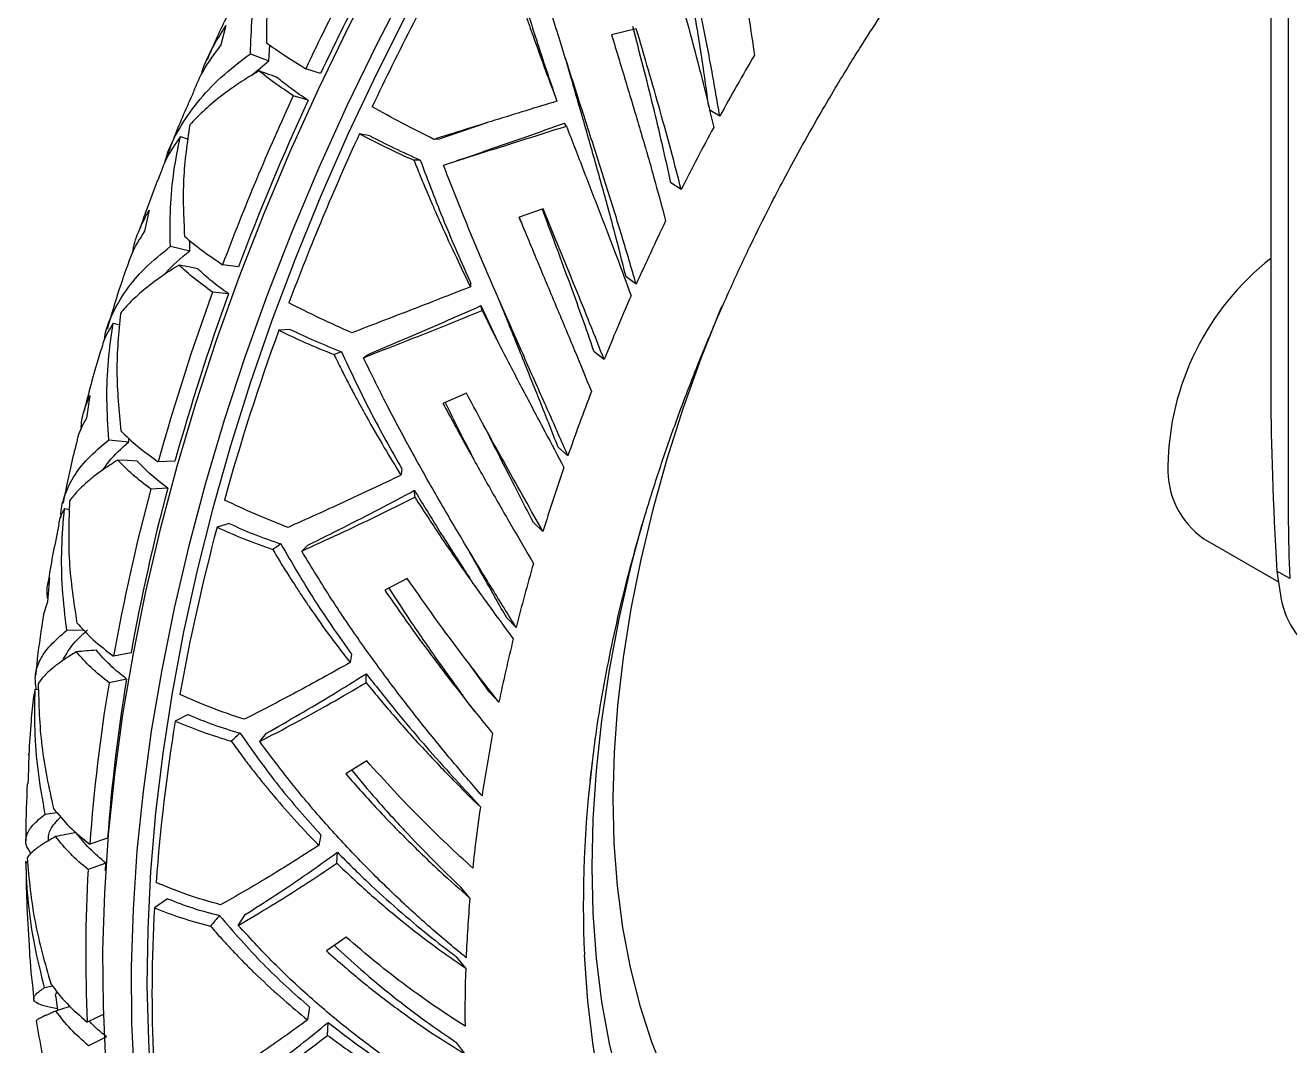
# Model space of a CAD drawing. Header units: millimetres. Extents: x 0 to 597, y 0 to 420.
# Drawn here: x 463.9 to 473.54, y 80.66 to 88.44 of the extents above; entities that cross this region are included whole.
import ezdxf

# ---------------------------------------------------------------- set-up
doc = ezdxf.new("R2010")
doc.units = ezdxf.units.MM

msp = doc.modelspace()

# ---------------------------------------------------------------- linework, layer by layer
at = {"color": 7, "linetype": 'Continuous', "lineweight": 25}
for p, q in [((473.4008, 93.423), (473.4008, 85.6131)), ((473.5341, 92.4563), (473.5341, 84.6465)), ((465.4336, 88.4389), (465.3932, 88.2922)), ((468.5622, 88.4157), (468.3734, 88.3689)), ((465.62, 88.2251), (465.7596, 88.1711)), ((465.7596, 88.1711), (465.768, 88.2903)), ((465.6303, 88.0606), (465.7596, 88.1711)), ((466.1541, 88.0727), (466.0418, 88.1105)), ((466.0594, 87.8696), (465.9457, 87.9045)), ((469.1988, 87.7481), (469.1178, 87.7974)), ((467.4216, 87.6975), (467.0603, 87.5723)), ((468.0297, 87.6726), (468.0146, 87.6945)), ((465.0858, 87.5936), (465.1451, 87.5718)), ((466.5292, 87.5984), (466.4509, 87.6128)), ((467.0603, 87.5723), (467.0181, 87.5715)), ((467.2469, 87.4259), (467.1925, 87.4078)), ((468.9044, 87.1882), (468.8252, 87.2408)), ((464.8476, 87.0318), (464.8132, 86.8708)), ((467.8531, 87.0421), (467.668, 86.9789)), ((465.1572, 86.7208), (465.1589, 86.7985)), ((465.0096, 86.7555), (465.1572, 86.7208)), ((465.5292, 86.5989), (465.4079, 86.6155)), ((468.5614, 86.4662), (468.4842, 86.5229)), ((465.4533, 86.3929), (465.3309, 86.4066)), ((467.378, 86.3031), (467.4915, 86.0608)), ((467.386, 86.2657), (467.378, 86.3031)), ((464.5731, 86.169), (464.623, 86.1561)), ((465.9231, 86.1217), (465.8362, 86.1149)), ((467.5129, 86.016), (467.4909, 86.0614)), ((468.317, 85.8916), (468.2411, 85.9517)), ((464.3962, 85.6186), (464.3697, 85.4456)), ((467.2672, 85.6351), (467.088, 85.5575)), ((464.5398, 85.2798), (464.6936, 85.2644)), ((464.6936, 85.2644), (464.6927, 85.2917)), ((468.0405, 85.1579), (467.9663, 85.2223)), ((465.0446, 85.1165), (464.9163, 85.1118)), ((464.989, 84.9116), (464.8598, 84.904)), ((466.8734, 84.8411), (466.871, 84.8942)), ((464.2015, 84.7544), (464.2403, 84.7483)), ((465.4588, 84.6404), (465.3651, 84.6123)), ((467.8506, 84.5797), (467.7775, 84.6475)), ((472.8911, 84.5244), (473.459, 84.1965)), ((473.5447, 84.2222), (473.4469, 84.2787)), ((473.4469, 84.2787), (473.4789, 84.0616)), ((464.0881, 84.2268), (464.0715, 84.0443)), ((466.8157, 84.2219), (466.6445, 84.1324)), ((464.0715, 84.0443), (464.0398, 83.9418)), ((467.6461, 83.8487), (467.5742, 83.9207)), ((464.2197, 83.8268), (464.3485, 83.8297)), ((464.7096, 83.6543), (464.5765, 83.6286)), ((467.4434, 83.3536), (467.2966, 83.5597)), ((464.6753, 83.4545), (464.5417, 83.4259)), ((466.5018, 83.4265), (466.5035, 83.4952)), ((463.9782, 83.3773), (463.9669, 83.3204)), ((463.9782, 83.3773), (464.0044, 83.3756)), ((467.5145, 83.2783), (467.4434, 83.3536)), ((465.1452, 83.1833), (465.047, 83.1342)), ((465.6912, 82.9774), (465.743, 83.0423)), ((463.9292, 82.8835), (463.9243, 82.6943)), ((463.93, 82.8742), (463.9292, 82.8835)), ((466.5076, 82.8301), (466.3463, 82.7311)), ((468.2105, 82.6787), (468.2188, 82.7452)), ((463.9243, 82.6943), (463.9217, 82.6546)), ((467.3858, 82.5641), (467.3154, 82.6436)), ((467.3732, 82.4788), (467.3029, 82.5588)), ((464.0556, 82.4247), (464.1449, 82.437)), ((464.5308, 82.2408), (464.3951, 82.1948)), ((463.9075, 82.0646), (463.9102, 82.0533)), ((464.5186, 82.05), (464.3827, 82.0012)), ((464.5154, 81.9903), (464.5186, 82.05)), ((466.2784, 82.0494), (466.2826, 82.1333)), ((467.2934, 81.7824), (467.2236, 81.8664)), ((464.9884, 81.7788), (464.888, 81.7095)), ((466.3487, 81.4868), (466.1991, 81.3811)), ((467.2617, 81.2481), (467.192, 81.3352)), ((464.0507, 81.1009), (464.1095, 81.1153)), ((464.1357, 81.0312), (464.1493, 80.9264)), ((464.4975, 80.8967), (464.3757, 80.8382)), ((466.2077, 80.7367), (466.2127, 80.835)), ((464.5217, 80.7253), (464.3859, 80.6575)), ((467.2611, 80.5908), (467.1914, 80.6818))]:
    msp.add_line(p, q, dxfattribs=at)
at = {"color": 7, "linetype": 'Continuous', "lineweight": 25, "flags": 128}
for points in [[(466.6056, 88.8919), (466.3641, 88.4245), (466.1356, 87.9523), (465.9204, 87.4765), (465.719, 86.998), (465.5317, 86.5176), (465.359, 86.0363), (465.2012, 85.5551), (465.0586, 85.075), (464.9315, 84.5969), (464.8201, 84.1217), (464.7247, 83.6504), (464.6455, 83.184), (464.5825, 82.7233), (464.536, 82.2693), (464.506, 81.8228), (464.4926, 81.3848), (464.4958, 80.9561), (464.5156, 80.5376)], [(466.8241, 88.7658), (466.5826, 88.2983), (466.3541, 87.8262), (466.1389, 87.3504), (465.9375, 86.8718), (465.7502, 86.3914), (465.5775, 85.9102), (465.4197, 85.429), (465.2771, 84.9489), (465.15, 84.4708), (465.0386, 83.9956), (464.9432, 83.5243), (464.8639, 83.0579), (464.801, 82.5972), (464.7545, 82.1431), (464.7245, 81.6967), (464.7111, 81.2587), (464.7143, 80.83), (464.7341, 80.4115)], [(466.8226, 88.5515), (466.5878, 88.0856), (466.3661, 87.6154), (466.1578, 87.1419), (465.9635, 86.666), (465.7835, 86.1887), (465.6183, 85.7109), (465.468, 85.2336), (465.3331, 84.7578), (465.2137, 84.2843), (465.1102, 83.8143), (465.0227, 83.3485), (464.9515, 82.8881), (464.8966, 82.4337), (464.8582, 81.9865), (464.8364, 81.5473), (464.8312, 81.1169), (464.8425, 80.6963)], [(465.2178, 86.584), (465.147, 86.598), (465.0763, 86.612)], [(467.2981, 86.4784), (467.2975, 86.4624), (467.2969, 86.4463)], [(469.214, 86.2993), (469.2077, 86.2844), (469.0555, 85.9004), (468.9178, 85.5155), (468.7952, 85.1308), (468.6881, 84.7476), (468.5967, 84.3671), (468.5213, 83.9905), (468.4623, 83.6189), (468.4197, 83.2535), (468.3938, 82.8955), (468.3846, 82.5459), (468.392, 82.206), (468.4162, 81.8768), (468.457, 81.5592), (468.5143, 81.2544), (468.588, 80.9632), (468.6777, 80.6866), (468.7832, 80.4255)], [(466.3134, 85.9515), (466.2853, 85.9409), (466.2572, 85.9303)], [(466.481, 85.906), (466.5018, 85.9193), (466.5225, 85.9326)], [(464.7568, 85.1174), (464.6829, 85.1213), (464.609, 85.1253)], [(468.604, 84.6341), (468.5191, 84.3091), (468.4294, 83.9139), (468.3556, 83.5228), (468.298, 83.1371), (468.2567, 82.7577), (468.2319, 82.3858), (468.2236, 82.0224), (468.2319, 81.6685), (468.2566, 81.3252), (468.2978, 80.9934), (468.3553, 80.6741), (468.429, 80.3682)], [(465.8524, 84.4849), (465.8212, 84.4642), (465.7899, 84.4435)], [(466.0112, 84.4304), (466.035, 84.4533), (466.0588, 84.4762)], [(466.3916, 83.6451), (466.3857, 83.6125), (466.3798, 83.5799)], [(466.1556, 82.2673), (466.1484, 82.2267), (466.1411, 82.186)], [(465.5271, 81.5753), (465.5541, 81.6169), (465.581, 81.6586)], [(468.2909, 80.3302), (468.233, 80.658), (468.1915, 80.9983), (468.1663, 81.3501), (468.1663, 81.3501)], [(466.0716, 80.9514), (466.0638, 80.903), (466.0561, 80.8547)]]:
    msp.add_lwpolyline(points, dxfattribs=at)
at = {"color": 7, "linetype": 'Continuous', "lineweight": 25}
for centre, radius, start, end in [((484.398, 79.4171), 20.3108, 150.66202, 154.6581), ((484.2482, 79.5034), 20.0207, 150.6616, 154.65808), ((484.9033, 79.1254), 20.3108, 150.66202, 154.6581), ((484.8418, 79.1649), 17.8431, 149.52441, 151.24679), ((483.6381, 79.7665), 19.4743, 155.29904, 159.409), ((483.5073, 79.8444), 19.2051, 155.29977, 159.40825), ((484.7567, 79.2113), 17.7462, 151.55947, 153.28829), ((484.1434, 79.4748), 19.4743, 155.29904, 159.409), ((484.483, 79.3456), 17.4413, 154.15568, 155.90444), ((474.6593, 85.0525), 2.0432, 128.01909, 179.28977), ((482.2218, 80.2843), 17.9663, 160.07634, 164.413), ((482.1012, 80.3585), 17.7078, 160.07573, 164.41326), ((484.1161, 79.5081), 17.04, 156.22278, 157.99943), ((482.7271, 79.9926), 17.9663, 160.07634, 164.413), ((483.5037, 79.7488), 16.382, 158.89608, 160.72006), ((482.9018, 79.9565), 15.7452, 161.052, 162.9249), ((473.2531, 85.0491), 0.6375, 177.42217, 235.40305), ((480.2683, 80.8114), 15.9427, 165.12539, 169.82192), ((480.1802, 80.8768), 15.7179, 165.12548, 169.82164), ((480.7736, 80.5197), 15.9427, 165.12539, 169.82192), ((482.0267, 80.2166), 14.8322, 163.87725, 165.8254), ((474.1418, 84.1988), 0.6769, 191.68861, 238.20029), ((481.2317, 80.4147), 14.0129, 166.18468, 168.20829), ((477.9863, 81.2006), 13.6275, 170.60173, 175.81626), ((477.9302, 81.2606), 13.4351, 170.60188, 175.8161), ((478.4916, 80.9089), 13.6275, 170.60173, 175.81626), ((480.1439, 80.631), 12.9037, 169.24598, 171.3841), ((476.9261, 81.7264), 8.7678, 172.85537, 182.4598), ((479.2457, 80.7636), 11.9957, 171.77945, 174.02429), ((475.6124, 81.3521), 11.2485, 176.69186, 182.61819), ((478.0825, 80.873), 10.8274, 175.18192, 177.58552), ((476.1177, 81.0604), 11.2485, 176.69186, 182.61819), ((477.174, 80.9074), 9.9182, 178.03184, 180.58003), ((473.3541, 81.0435), 8.5186, 182.33545, 194.03372)]:
    msp.add_arc(centre, radius, start, end, dxfattribs=at)
for major_axis, end_param in [((-0.1971, 2.6275), 1.335734), ((-0.0986, 1.3137), 1.140089)]:
    msp.add_ellipse((473.6675, 83.6798), major_axis=major_axis, ratio=0.068346, start_param=0.73883, end_param=end_param, dxfattribs=at)
for points, knots in [([(469.9588, 87.7567), (470.0303, 87.8783), (470.131, 88.0497), (470.2868, 88.2994), (470.4236, 88.5119), (470.5914, 88.7615), (470.7726, 89.0193), (470.9673, 89.284), (471.1733, 89.5508), (471.389, 89.8166), (471.6129, 90.0793), (471.8442, 90.3366), (472.0815, 90.5872), (472.324, 90.8296), (472.5708, 91.0627), (472.8209, 91.2853), (473.0595, 91.4864), (473.2149, 91.6071), (473.2856, 91.6621)], [0, 0, 0, 0, 0.07793, 0.109908, 0.162924, 0.217994, 0.27706, 0.338663, 0.402204, 0.467201, 0.533312, 0.600277, 0.6679, 0.736024, 0.804526, 0.873305, 0.942278, 1, 1, 1, 1]), ([(469.1988, 87.7481), (469.1769, 87.8768), (469.133, 88.1349), (469.0531, 88.5363), (468.9663, 88.9428), (468.874, 89.3526), (468.7783, 89.7676), (468.7157, 90.043), (468.6839, 90.1829)], [0, 0, 0, 0, 0.166042, 0.333058, 0.499182, 0.663302, 0.828995, 1, 1, 1, 1]), ([(469.1146, 87.8204), (469.0988, 87.938), (469.0661, 88.1816), (469.0026, 88.5631), (468.9312, 88.9567), (468.8546, 89.3526), (468.7885, 89.6837), (468.75, 89.8808), (468.737, 89.947)], [0, 0, 0, 0, 0.173087, 0.358386, 0.542526, 0.724212, 0.907409, 1, 1, 1, 1]), ([(469.1903, 89.7003), (469.2175, 89.571), (469.2708, 89.3177), (469.344, 88.9415), (469.4103, 88.5733), (469.446, 88.334), (469.4638, 88.2144)], [0, 0, 0, 0, 0.2553142, 0.5002972, 0.7501592, 1, 1, 1, 1]), ([(465.8181, 89.098), (465.7929, 88.9725), (465.7424, 88.7214), (465.7427, 88.4457), (465.7428, 88.3077)], [0, 0, 0, 0, 0.499576, 1, 1, 1, 1]), ([(465.62, 88.2251), (465.6231, 88.3172), (465.6294, 88.4998), (465.6664, 88.7587), (465.7085, 88.9204), (465.7294, 89.0005)], [0, 0, 0, 0, 0.3393795, 0.6723308, 1, 1, 1, 1]), ([(468.7918, 89.0344), (468.825, 88.9163), (468.8913, 88.6805), (468.9866, 88.3303), (469.0757, 87.9891), (469.1271, 87.7701), (469.1523, 87.6628)], [0, 0, 0, 0, 0.250641, 0.500171, 0.755311, 1, 1, 1, 1]), ([(467.6063, 88.8601), (467.6191, 88.8202), (467.6437, 88.7438), (467.6803, 88.6338), (467.7143, 88.5337), (467.7456, 88.4436), (467.7966, 88.2988), (467.8665, 88.1056), (467.9283, 87.9406), (467.9574, 87.8629)], [0, 0, 0, 0, 0.120104, 0.230139, 0.330175, 0.420241, 0.500405, 0.764717, 1, 1, 1, 1]), ([(467.6443, 88.8417), (467.692, 88.6807), (467.7848, 88.3683), (467.8904, 88.0576), (467.9416, 87.907)], [0, 0, 0, 0, 0.515121, 1, 1, 1, 1]), ([(468.5614, 86.4662), (468.5262, 86.5868), (468.4554, 86.8287), (468.3366, 87.2093), (468.2124, 87.5982), (468.0848, 87.9943), (467.9555, 88.3992), (467.8726, 88.672), (467.8305, 88.8106)], [0, 0, 0, 0, 0.166042, 0.333057, 0.499185, 0.663303, 0.828995, 1, 1, 1, 1]), ([(465.5086, 88.6479), (465.4567, 88.5441), (465.3787, 88.3881), (465.312, 88.2289), (465.2897, 88.1756)], [0, 0, 0, 0, 0.665652, 1, 1, 1, 1]), ([(465.2461, 88.0653), (465.2482, 88.0733), (465.2673, 88.144), (465.3263, 88.2699), (465.3978, 88.3826), (465.4336, 88.4389)], [0, 0, 0, 0, 0.059692, 0.529988, 1, 1, 1, 1]), ([(468.8252, 87.2408), (468.8045, 87.3363), (468.7632, 87.5272), (468.6916, 87.8236), (468.6157, 88.1253), (468.5621, 88.3304), (468.5353, 88.4328)], [0, 0, 0, 0, 0.250009, 0.499997, 0.750184, 1, 1, 1, 1]), ([(468.9044, 87.1882), (468.8794, 87.2862), (468.8294, 87.4821), (468.7448, 87.7872), (468.6558, 88.0982), (468.5934, 88.3099), (468.5622, 88.4157)], [0, 0, 0, 0, 0.249924, 0.499824, 0.74999, 1, 1, 1, 1]), ([(468.3734, 88.3689), (468.4116, 88.2435), (468.4864, 87.9977), (468.5941, 87.6371), (468.6958, 87.2866), (468.756, 87.0613), (468.7862, 86.9487)], [0, 0, 0, 0, 0.255319, 0.500297, 0.750156, 1, 1, 1, 1]), ([(464.9677, 87.394), (464.9714, 87.4087), (464.9942, 87.4992), (465.074, 87.6536), (465.2104, 87.856), (465.3886, 88.0478), (465.542, 88.1654), (465.62, 88.2251)], [0, 0, 0, 0, 0.045921, 0.283572, 0.518345, 0.755368, 1, 1, 1, 1]), ([(465.3932, 88.2922), (465.3459, 88.2282), (465.2616, 88.1144), (465.2084, 87.9902), (465.1851, 87.9358)], [0, 0, 0, 0, 0.562161, 1, 1, 1, 1]), ([(465.7428, 88.3077), (465.786, 88.2773), (465.8729, 88.2162), (465.9853, 88.1458), (466.0418, 88.1105)], [0, 0, 0, 0, 0.4982493, 1, 1, 1, 1]), ([(468.4842, 86.5229), (468.4545, 86.6409), (468.3949, 86.8774), (468.2925, 87.2481), (468.1852, 87.626), (468.0938, 87.9414), (468.0401, 88.1305), (468.023, 88.191)], [0, 0, 0, 0, 0.224439, 0.450131, 0.674397, 0.895682, 1, 1, 1, 1]), ([(465.6857, 88.0938), (465.6598, 88.0785), (465.6102, 88.0492), (465.5431, 88.0061), (465.4845, 87.9664), (465.4339, 87.93), (465.3558, 87.8707), (465.2592, 87.7896), (465.1901, 87.716), (465.1575, 87.6813)], [0, 0, 0, 0, 0.120098, 0.230138, 0.330167, 0.420242, 0.500401, 0.764727, 1, 1, 1, 1]), ([(465.9457, 87.9045), (465.8971, 87.9371), (465.8, 88.0022), (465.7238, 88.0633), (465.6857, 88.0938)], [0, 0, 0, 0, 0.500383, 1, 1, 1, 1]), ([(465.819, 88.0457), (465.7968, 88.0537), (465.7524, 88.0698), (465.7079, 88.0858), (465.6857, 88.0938)], [0, 0, 0, 0, 0.500038, 1, 1, 1, 1]), ([(466.0594, 87.8696), (466.0145, 87.8998), (465.9247, 87.9603), (465.8542, 88.0172), (465.819, 88.0457)], [0, 0, 0, 0, 0.49999, 1, 1, 1, 1]), ([(465.1868, 87.9351), (465.1355, 87.8203), (465.0648, 87.6623), (465.006, 87.5025), (464.9899, 87.4587)], [0, 0, 0, 0, 0.726183, 1, 1, 1, 1]), ([(467.9574, 87.8629), (467.7991, 87.8143), (467.4824, 87.717), (467.1729, 87.62), (467.0181, 87.5715)], [0, 0, 0, 0, 0.499576, 1, 1, 1, 1]), ([(467.0181, 87.5715), (466.9368, 87.613), (466.7736, 87.6962), (466.6227, 87.7778), (466.547, 87.8188)], [0, 0, 0, 0, 0.4982493, 1, 1, 1, 1]), ([(468.2188, 82.7452), (468.2285, 82.8282), (468.2511, 83.0199), (468.3003, 83.3275), (468.3643, 83.6661), (468.4407, 84.0096), (468.5287, 84.3567), (468.6283, 84.7064), (468.7391, 85.0575), (468.8608, 85.4086), (468.9927, 85.7582), (469.1335, 86.1036), (469.2809, 86.4402), (469.4298, 86.7586), (469.5654, 87.0322), (469.6907, 87.2733), (469.816, 87.506), (469.9087, 87.6686), (469.9588, 87.7567)], [0, 0, 0, 0, 0.0525305, 0.1212957, 0.190146, 0.2590602, 0.3280042, 0.3969357, 0.4657903, 0.5344753, 0.6028425, 0.6706131, 0.7372068, 0.8011182, 0.8592347, 0.9004162, 0.9460444, 1, 1, 1, 1]), ([(465.1575, 87.6813), (465.1373, 87.5443), (465.0969, 87.2702), (465.1104, 86.9781), (465.1171, 86.832)], [0, 0, 0, 0, 0.499573, 1, 1, 1, 1]), ([(467.0914, 87.3756), (467.1965, 87.409), (467.4046, 87.475), (467.7191, 87.5738), (467.9267, 87.6398), (468.0297, 87.6726)], [0, 0, 0, 0, 0.3393795, 0.6723308, 1, 1, 1, 1]), ([(467.2466, 87.4257), (467.3057, 87.4464), (467.4625, 87.5016), (467.7199, 87.5908), (467.9168, 87.6601), (468.0146, 87.6945)], [0, 0, 0, 0, 0.233253, 0.619512, 1, 1, 1, 1]), ([(468.0297, 87.6726), (468.0732, 87.5593), (468.1601, 87.3332), (468.2885, 87.0015), (468.4113, 86.6811), (468.4859, 86.4778), (468.5225, 86.3783)], [0, 0, 0, 0, 0.250636, 0.500173, 0.755307, 1, 1, 1, 1]), ([(465.0858, 87.5936), (465.0479, 87.5395), (464.9836, 87.4475), (464.9471, 87.348), (464.9321, 87.3069)], [0, 0, 0, 0, 0.587639, 1, 1, 1, 1]), ([(465.0096, 86.7555), (465.0084, 86.8535), (465.0062, 87.0478), (465.0321, 87.3278), (465.068, 87.5055), (465.0858, 87.5936)], [0, 0, 0, 0, 0.33938, 0.672333, 1, 1, 1, 1]), ([(466.4509, 87.6128), (466.5175, 87.5789), (466.6505, 87.5112), (466.7946, 87.4451), (466.8666, 87.4121)], [0, 0, 0, 0, 0.500352, 1, 1, 1, 1]), ([(466.5292, 87.5984), (466.5908, 87.5671), (466.7141, 87.5046), (466.8478, 87.4437), (466.9146, 87.4132)], [0, 0, 0, 0, 0.49999, 1, 1, 1, 1]), ([(466.9146, 87.4132), (466.9066, 87.413), (466.8906, 87.4126), (466.8746, 87.4123), (466.8666, 87.4121)], [0, 0, 0, 0, 0.500005, 1, 1, 1, 1]), ([(466.8666, 87.4121), (466.8823, 87.3728), (466.9124, 87.2975), (466.9572, 87.1898), (466.9989, 87.0921), (467.0371, 87.0045), (467.0996, 86.8641), (467.1851, 86.6778), (467.2611, 86.5204), (467.2969, 86.4463)], [0, 0, 0, 0, 0.120098, 0.230138, 0.330167, 0.420243, 0.500402, 0.764719, 1, 1, 1, 1]), ([(466.9146, 87.4132), (466.9743, 87.255), (467.0938, 86.9385), (467.23, 86.6318), (467.2981, 86.4784)], [0, 0, 0, 0, 0.4999787, 1, 1, 1, 1]), ([(468.0405, 85.1579), (467.992, 85.2683), (467.8947, 85.4899), (467.7371, 85.8436), (467.5755, 86.2088), (467.4121, 86.5852), (467.2483, 86.9741), (467.1443, 87.2404), (467.0914, 87.3756)], [0, 0, 0, 0, 0.166041, 0.333058, 0.499186, 0.663302, 0.828992, 1, 1, 1, 1]), ([(464.9321, 87.3069), (464.8957, 87.216), (464.8403, 87.078), (464.7939, 86.939), (464.778, 86.8914)], [0, 0, 0, 0, 0.658143, 1, 1, 1, 1]), ([(464.724, 86.7153), (464.7244, 86.7187), (464.7318, 86.7765), (464.7693, 86.883), (464.8215, 86.9822), (464.8476, 87.0318)], [0, 0, 0, 0, 0.030484, 0.5154, 1, 1, 1, 1]), ([(467.668, 86.9789), (467.7174, 86.8593), (467.8141, 86.6249), (467.9565, 86.2855), (468.0935, 85.9584), (468.1782, 85.751), (468.2205, 85.6473)], [0, 0, 0, 0, 0.255318, 0.500299, 0.750155, 1, 1, 1, 1]), ([(467.6862, 86.935), (467.6843, 86.9396), (467.6783, 86.9545), (467.6728, 86.969), (467.669, 86.9791)], [0, 0, 0, 0, 0.309253, 1, 1, 1, 1]), ([(468.2411, 85.9517), (468.2103, 86.0403), (468.1486, 86.2174), (468.0472, 86.4954), (467.9462, 86.7691), (467.8781, 86.9534), (467.8462, 87.0398)], [0, 0, 0, 0, 0.257478, 0.514968, 0.772634, 1, 1, 1, 1]), ([(468.317, 85.8916), (468.2814, 85.982), (468.2103, 86.1628), (468.0948, 86.4476), (467.9756, 86.7401), (467.8939, 86.9415), (467.8531, 87.0421)], [0, 0, 0, 0, 0.249918, 0.499826, 0.749986, 1, 1, 1, 1]), ([(464.8132, 86.8708), (464.7765, 86.8144), (464.719, 86.726), (464.6897, 86.6311), (464.6791, 86.5967)], [0, 0, 0, 0, 0.637908, 1, 1, 1, 1]), ([(465.1171, 86.832), (465.1585, 86.7973), (465.2418, 86.7277), (465.3524, 86.653), (465.4079, 86.6155)], [0, 0, 0, 0, 0.498251, 1, 1, 1, 1]), ([(464.5064, 86.0412), (464.5071, 86.0476), (464.5147, 86.1189), (464.5668, 86.2465), (464.6671, 86.4235), (464.8109, 86.5936), (464.9427, 86.701), (465.0096, 86.7555)], [0, 0, 0, 0, 0.0241929, 0.2672534, 0.5073733, 0.7497999, 1, 1, 1, 1]), ([(464.9644, 86.5401), (464.9674, 86.5438), (465.0179, 86.6068), (465.0896, 86.6655), (465.1572, 86.7208)], [0, 0, 0, 0, 0.058541, 1, 1, 1, 1]), ([(464.6775, 86.5973), (464.6578, 86.5408), (464.6029, 86.3835), (464.5572, 86.2257), (464.5279, 86.1246)], [0, 0, 0, 0, 0.358863, 1, 1, 1, 1]), ([(465.0763, 86.612), (465.0534, 86.5978), (465.0095, 86.5707), (464.9508, 86.5314), (464.8999, 86.4954), (464.8565, 86.4627), (464.79, 86.4097), (464.7092, 86.3381), (464.6541, 86.2743), (464.6282, 86.2443)], [0, 0, 0, 0, 0.120104, 0.23014, 0.33017, 0.42025, 0.500406, 0.764726, 1, 1, 1, 1]), ([(465.3309, 86.4066), (465.2829, 86.441), (465.1871, 86.5098), (465.1132, 86.5779), (465.0763, 86.612)], [0, 0, 0, 0, 0.5003879, 1, 1, 1, 1]), ([(465.4533, 86.3929), (465.409, 86.4249), (465.3203, 86.4888), (465.252, 86.5522), (465.2178, 86.584)], [0, 0, 0, 0, 0.499993, 1, 1, 1, 1]), ([(467.2969, 86.4463), (467.1436, 86.3861), (466.8368, 86.2657), (466.5406, 86.1525), (466.3924, 86.0958)], [0, 0, 0, 0, 0.499573, 1, 1, 1, 1]), ([(466.3924, 86.0958), (466.3093, 86.133), (466.1425, 86.2078), (465.9898, 86.2851), (465.9132, 86.3238)], [0, 0, 0, 0, 0.498251, 1, 1, 1, 1]), ([(466.5225, 85.9326), (466.6176, 85.9731), (466.8061, 86.0535), (467.093, 86.1768), (467.2835, 86.2612), (467.378, 86.3031)], [0, 0, 0, 0, 0.339014, 0.671991, 1, 1, 1, 1]), ([(467.9663, 85.2223), (467.9237, 85.3308), (467.8384, 85.5486), (467.6984, 85.8952), (467.5931, 86.1547), (467.5353, 86.3008), (467.526, 86.3241)], [0, 0, 0, 0, 0.313026, 0.627815, 0.940618, 1, 1, 1, 1]), ([(464.6282, 86.2443), (464.6147, 86.0977), (464.5877, 85.8043), (464.6171, 85.5), (464.6318, 85.3477)], [0, 0, 0, 0, 0.499575, 1, 1, 1, 1]), ([(466.481, 85.906), (466.5818, 85.9453), (466.7813, 86.023), (467.0848, 86.1428), (467.2861, 86.225), (467.386, 86.2657)], [0, 0, 0, 0, 0.33938, 0.672333, 1, 1, 1, 1]), ([(467.386, 86.2657), (467.4399, 86.1589), (467.5476, 85.9458), (467.7087, 85.6378), (467.8648, 85.3433), (467.9621, 85.1593), (468.0098, 85.0692)], [0, 0, 0, 0, 0.250636, 0.500172, 0.755312, 1, 1, 1, 1]), ([(464.5731, 86.169), (464.5448, 86.1231), (464.505, 86.0585), (464.4888, 85.9899), (464.4842, 85.9701)], [0, 0, 0, 0, 0.7116269, 1, 1, 1, 1]), ([(464.5398, 85.2798), (464.5333, 85.3824), (464.5206, 85.5857), (464.5323, 85.883), (464.5596, 86.0742), (464.5731, 86.169)], [0, 0, 0, 0, 0.3393826, 0.672331, 1, 1, 1, 1]), ([(465.8362, 86.1149), (465.9033, 86.0829), (466.0376, 86.0189), (466.184, 85.9598), (466.2572, 85.9303)], [0, 0, 0, 0, 0.500357, 1, 1, 1, 1]), ([(465.9231, 86.1217), (465.9853, 86.0922), (466.1098, 86.0331), (466.2455, 85.9787), (466.3134, 85.9515)], [0, 0, 0, 0, 0.499993, 1, 1, 1, 1]), ([(464.4806, 85.9711), (464.4774, 85.9605), (464.4328, 85.8116), (464.3894, 85.6542), (464.3541, 85.5082), (464.352, 85.4997)], [0, 0, 0, 0, 0.067529, 0.946072, 1, 1, 1, 1]), ([(466.2572, 85.9303), (466.2759, 85.8921), (466.3117, 85.819), (466.3649, 85.715), (466.4144, 85.6211), (466.4597, 85.5372), (466.5337, 85.4031), (466.635, 85.2263), (466.7251, 85.0788), (466.7676, 85.0093)], [0, 0, 0, 0, 0.120104, 0.230141, 0.33017, 0.420251, 0.500406, 0.764717, 1, 1, 1, 1]), ([(466.3134, 85.9515), (466.3855, 85.7981), (466.5296, 85.4915), (466.6931, 85.2025), (466.7749, 85.058)], [0, 0, 0, 0, 0.499989, 1, 1, 1, 1]), ([(467.6461, 83.8487), (467.5848, 83.9471), (467.4618, 84.1446), (467.2664, 84.4658), (467.0679, 84.8017), (466.869, 85.1527), (466.6706, 85.52), (466.5449, 85.776), (466.481, 85.906)], [0, 0, 0, 0, 0.166041, 0.333056, 0.499183, 0.6633, 0.828993, 1, 1, 1, 1]), ([(464.331, 85.3609), (464.3309, 85.362), (464.3282, 85.4078), (464.3461, 85.494), (464.3795, 85.5771), (464.3962, 85.6186)], [0, 0, 0, 0, 0.01177, 0.50604, 1, 1, 1, 1]), ([(467.8506, 84.5797), (467.8048, 84.6611), (467.7132, 84.8237), (467.5674, 85.0836), (467.4184, 85.3531), (467.3176, 85.5411), (467.2672, 85.6351)], [0, 0, 0, 0, 0.24992, 0.499814, 0.749986, 1, 1, 1, 1]), ([(467.088, 85.5575), (467.1485, 85.4455), (467.2671, 85.2259), (467.4437, 84.913), (467.6153, 84.6146), (467.7237, 84.4285), (467.7778, 84.3355)], [0, 0, 0, 0, 0.255323, 0.500299, 0.750155, 1, 1, 1, 1]), ([(467.1037, 85.5643), (467.152, 85.4675), (467.2255, 85.32), (467.298, 85.1808), (467.3229, 85.133)], [0, 0, 0, 0, 0.656985, 1, 1, 1, 1]), ([(464.3697, 85.4456), (464.343, 85.3984), (464.3093, 85.3391), (464.2988, 85.2766), (464.2966, 85.2638)], [0, 0, 0, 0, 0.794802, 1, 1, 1, 1]), ([(464.6318, 85.3477), (464.6719, 85.3087), (464.7523, 85.2305), (464.8615, 85.1515), (464.9163, 85.1118)], [0, 0, 0, 0, 0.498248, 1, 1, 1, 1]), ([(467.7775, 84.6475), (467.7367, 84.7277), (467.655, 84.8883), (467.5271, 85.1372), (467.4401, 85.309), (467.3981, 85.3923)], [0, 0, 0, 0, 0.3402827, 0.680552, 1, 1, 1, 1]), ([(464.1765, 84.6903), (464.1762, 84.6928), (464.1712, 84.7475), (464.1987, 84.8492), (464.2641, 84.9955), (464.3739, 85.1388), (464.4839, 85.2323), (464.5398, 85.2798)], [0, 0, 0, 0, 0.011802, 0.257952, 0.501125, 0.746621, 1, 1, 1, 1]), ([(464.2951, 85.2642), (464.2785, 85.1979), (464.2395, 85.0413), (464.2088, 84.8862), (464.1911, 84.7968)], [0, 0, 0, 0, 0.423811, 1, 1, 1, 1]), ([(464.4955, 85.0505), (464.5102, 85.0723), (464.5595, 85.1449), (464.6383, 85.2152), (464.6936, 85.2644)], [0, 0, 0, 0, 0.29913, 1, 1, 1, 1]), ([(464.609, 85.1253), (464.5891, 85.1128), (464.551, 85.0888), (464.5008, 85.0546), (464.4577, 85.0236), (464.4213, 84.9958), (464.3663, 84.9509), (464.3011, 84.8912), (464.2599, 84.8394), (464.2405, 84.815)], [0, 0, 0, 0, 0.120106, 0.23014, 0.330169, 0.420246, 0.500403, 0.764734, 1, 1, 1, 1]), ([(464.8598, 84.904), (464.8123, 84.9402), (464.7174, 85.0127), (464.6451, 85.0878), (464.609, 85.1253)], [0, 0, 0, 0, 0.5003859, 1, 1, 1, 1]), ([(464.989, 84.9116), (464.945, 84.9453), (464.8571, 85.0126), (464.7903, 85.0824), (464.7568, 85.1174)], [0, 0, 0, 0, 0.499992, 1, 1, 1, 1]), ([(466.7749, 85.058), (466.7737, 85.0499), (466.7713, 85.0336), (466.7688, 85.0174), (466.7676, 85.0093)], [0, 0, 0, 0, 0.500011, 1, 1, 1, 1]), ([(466.7676, 85.0093), (466.621, 84.9395), (466.3276, 84.7999), (466.0474, 84.6743), (465.9071, 84.6115)], [0, 0, 0, 0, 0.499575, 1, 1, 1, 1]), ([(466.0588, 84.4762), (466.1486, 84.521), (466.3266, 84.6097), (466.5991, 84.7491), (466.7808, 84.8461), (466.871, 84.8942)], [0, 0, 0, 0, 0.339017, 0.671994, 1, 1, 1, 1]), ([(466.871, 84.8942), (466.9293, 84.7981), (467.0456, 84.6062), (467.1873, 84.3841), (467.2676, 84.2624), (467.2916, 84.226)], [0, 0, 0, 0, 0.4131865, 0.8248857, 1, 1, 1, 1]), ([(464.2015, 84.7544), (464.1818, 84.7179), (464.1605, 84.6787), (464.1577, 84.6379), (464.1575, 84.635)], [0, 0, 0, 0, 0.929594, 1, 1, 1, 1]), ([(464.2197, 83.8268), (464.2071, 83.9325), (464.1822, 84.142), (464.1767, 84.4523), (464.1933, 84.6542), (464.2015, 84.7544)], [0, 0, 0, 0, 0.3393791, 0.6723311, 1, 1, 1, 1]), ([(464.2405, 84.815), (464.2352, 84.6609), (464.2247, 84.3525), (464.2725, 84.04), (464.2964, 83.8836)], [0, 0, 0, 0, 0.499573, 1, 1, 1, 1]), ([(465.9071, 84.6115), (465.8226, 84.6444), (465.653, 84.7105), (465.4989, 84.7835), (465.4216, 84.8201)], [0, 0, 0, 0, 0.498248, 1, 1, 1, 1]), ([(466.0112, 84.4304), (466.1067, 84.4742), (466.2957, 84.5609), (466.585, 84.698), (466.7777, 84.7937), (466.8734, 84.8411)], [0, 0, 0, 0, 0.3393826, 0.672331, 1, 1, 1, 1]), ([(466.8734, 84.8411), (466.9375, 84.7424), (467.0655, 84.5454), (467.2585, 84.2659), (467.4468, 84.0018), (467.5659, 83.84), (467.6242, 83.7608)], [0, 0, 0, 0, 0.250636, 0.500165, 0.755306, 1, 1, 1, 1]), ([(464.1601, 84.6345), (464.1304, 84.4933), (464.0979, 84.3385), (464.0766, 84.1863), (464.0747, 84.1728)], [0, 0, 0, 0, 0.911632, 1, 1, 1, 1]), ([(465.3651, 84.6123), (465.4327, 84.5821), (465.5678, 84.5218), (465.7159, 84.4696), (465.7899, 84.4435)], [0, 0, 0, 0, 0.500355, 1, 1, 1, 1]), ([(465.4588, 84.6404), (465.5214, 84.6125), (465.6466, 84.5568), (465.7838, 84.5089), (465.8524, 84.4849)], [0, 0, 0, 0, 0.499992, 1, 1, 1, 1]), ([(465.8524, 84.4849), (465.937, 84.3385), (466.1061, 84.0458), (466.2964, 83.7787), (466.3916, 83.6451)], [0, 0, 0, 0, 0.4999867, 1, 1, 1, 1]), ([(465.7899, 84.4435), (465.8116, 84.407), (465.8532, 84.3371), (465.9149, 84.2382), (465.9721, 84.1494), (466.0246, 84.0702), (466.1101, 83.9443), (466.2269, 83.7794), (466.3309, 83.6438), (466.3798, 83.5799)], [0, 0, 0, 0, 0.120106, 0.23014, 0.330169, 0.420246, 0.500403, 0.764725, 1, 1, 1, 1]), ([(467.373, 82.579), (467.3038, 82.659), (467.1607, 82.8244), (466.9335, 83.1028), (466.6995, 83.4042), (466.466, 83.7247), (466.2335, 84.0651), (466.0861, 84.3073), (466.0112, 84.4304)], [0, 0, 0, 0, 0.158002, 0.326627, 0.494357, 0.660059, 0.827344, 1, 1, 1, 1]), ([(467.5742, 83.9207), (467.5193, 84.0177), (467.4238, 84.1866), (467.3212, 84.3707), (467.2776, 84.449)], [0, 0, 0, 0, 0.574826, 1, 1, 1, 1]), ([(464.0737, 84.069), (464.071, 84.0895), (464.0639, 84.1429), (464.0788, 84.1948), (464.0881, 84.2268)], [0, 0, 0, 0, 0.382651, 1, 1, 1, 1]), ([(467.5145, 83.2783), (467.4589, 83.3492), (467.3477, 83.491), (467.1728, 83.7219), (466.9951, 83.9641), (466.8755, 84.136), (466.8157, 84.2219)], [0, 0, 0, 0, 0.249914, 0.499823, 0.749988, 1, 1, 1, 1]), ([(466.6445, 84.1324), (466.716, 84.0295), (466.856, 83.8279), (467.0656, 83.5463), (467.2704, 83.2813), (467.4013, 83.1196), (467.4668, 83.0387)], [0, 0, 0, 0, 0.255316, 0.500295, 0.750159, 1, 1, 1, 1]), ([(466.6752, 84.1484), (466.7308, 84.0628), (466.849, 83.8806), (467.0303, 83.6192), (467.1641, 83.4311), (467.2318, 83.339), (467.2397, 83.3283)], [0, 0, 0, 0, 0.291333, 0.620184, 0.955801, 1, 1, 1, 1]), ([(464.0419, 83.9415), (464.0244, 83.8306), (464.0004, 83.6778), (463.9865, 83.528), (463.9827, 83.4869)], [0, 0, 0, 0, 0.725556, 1, 1, 1, 1]), ([(464.2964, 83.8836), (464.3355, 83.8404), (464.4139, 83.7537), (464.5222, 83.6704), (464.5765, 83.6286)], [0, 0, 0, 0, 0.49825, 1, 1, 1, 1]), ([(463.9873, 83.3765), (463.9822, 83.4142), (463.9721, 83.489), (464.0103, 83.5997), (464.0857, 83.7115), (464.1746, 83.788), (464.2197, 83.8268)], [0, 0, 0, 0, 0.248834, 0.494988, 0.743512, 1, 1, 1, 1]), ([(464.1874, 83.5942), (464.208, 83.6318), (464.2508, 83.7099), (464.3343, 83.7892), (464.3777, 83.8304)], [0, 0, 0, 0, 0.480484, 1, 1, 1, 1]), ([(464.2929, 83.6626), (464.276, 83.6522), (464.2437, 83.6324), (464.2018, 83.6046), (464.1664, 83.5797), (464.1369, 83.5577), (464.0931, 83.5228), (464.043, 83.4771), (464.0149, 83.439), (464.0017, 83.4211)], [0, 0, 0, 0, 0.120096, 0.230134, 0.330173, 0.420249, 0.500398, 0.764727, 1, 1, 1, 1]), ([(464.445, 83.6745), (464.4197, 83.6725), (464.369, 83.6686), (464.3182, 83.6646), (464.2929, 83.6626)], [0, 0, 0, 0, 0.500026, 1, 1, 1, 1]), ([(464.5417, 83.4259), (464.4944, 83.464), (464.3999, 83.54), (464.3286, 83.6217), (464.2929, 83.6626)], [0, 0, 0, 0, 0.500386, 1, 1, 1, 1]), ([(464.6753, 83.4545), (464.6316, 83.4898), (464.5441, 83.5604), (464.4781, 83.6365), (464.445, 83.6745)], [0, 0, 0, 0, 0.499991, 1, 1, 1, 1]), ([(466.3798, 83.5799), (466.2415, 83.5027), (465.9646, 83.348), (465.7027, 83.2143), (465.5717, 83.1474)], [0, 0, 0, 0, 0.499573, 1, 1, 1, 1]), ([(464.0017, 83.4211), (464.0061, 83.2617), (464.0149, 82.9428), (464.0832, 82.6265), (464.1173, 82.4682)], [0, 0, 0, 0, 0.4995767, 1, 1, 1, 1]), ([(465.6912, 82.9774), (465.7805, 83.0243), (465.9573, 83.1173), (466.2294, 83.2673), (466.4115, 83.3737), (466.5018, 83.4265)], [0, 0, 0, 0, 0.3393791, 0.6723311, 1, 1, 1, 1]), ([(465.743, 83.0423), (465.8266, 83.0898), (465.9924, 83.1841), (466.2477, 83.3353), (466.4187, 83.4421), (466.5035, 83.4952)], [0, 0, 0, 0, 0.3390179, 0.6719949, 1, 1, 1, 1]), ([(466.5018, 83.4265), (466.5758, 83.3373), (466.7235, 83.1593), (466.9468, 82.9123), (467.1654, 82.6828), (467.3049, 82.5459), (467.3732, 82.4788)], [0, 0, 0, 0, 0.250639, 0.500168, 0.755314, 1, 1, 1, 1]), ([(466.5035, 83.4952), (466.5715, 83.4078), (466.7072, 83.2333), (466.9123, 82.99), (467.1129, 82.7628), (467.2404, 82.6258), (467.3029, 82.5588)], [0, 0, 0, 0, 0.25045, 0.500004, 0.755255, 1, 1, 1, 1]), ([(463.9648, 83.3206), (463.9585, 83.2588), (463.9432, 83.1092), (463.9348, 82.9611), (463.9299, 82.8742)], [0, 0, 0, 0, 0.413472, 1, 1, 1, 1]), ([(464.0556, 82.4247), (464.0361, 82.5321), (463.9975, 82.7449), (463.9723, 83.0637), (463.9762, 83.2733), (463.9782, 83.3773)], [0, 0, 0, 0, 0.339379, 0.672333, 1, 1, 1, 1]), ([(465.5717, 83.1474), (465.4862, 83.1761), (465.3147, 83.2338), (465.1596, 83.3025), (465.0818, 83.3369)], [0, 0, 0, 0, 0.49825, 1, 1, 1, 1]), ([(467.3328, 83.2056), (467.3194, 83.2226), (467.2867, 83.264), (467.2561, 83.3056), (467.2381, 83.3301)], [0, 0, 0, 0, 0.411781, 1, 1, 1, 1]), ([(465.047, 83.1342), (465.1148, 83.1058), (465.2504, 83.049), (465.3994, 83.0036), (465.4738, 82.9809)], [0, 0, 0, 0, 0.500355, 1, 1, 1, 1]), ([(465.1452, 83.1833), (465.208, 83.1571), (465.3336, 83.1047), (465.4716, 83.0629), (465.5406, 83.042)], [0, 0, 0, 0, 0.499991, 1, 1, 1, 1]), ([(465.5406, 83.042), (465.5295, 83.0318), (465.5072, 83.0114), (465.485, 82.991), (465.4738, 82.9809)], [0, 0, 0, 0, 0.499992, 1, 1, 1, 1]), ([(465.5406, 83.042), (465.6376, 82.9046), (465.8315, 82.6298), (466.0476, 82.3881), (466.1556, 82.2673)], [0, 0, 0, 0, 0.499985, 1, 1, 1, 1]), ([(465.4738, 82.9809), (465.4985, 82.9465), (465.5459, 82.8806), (465.616, 82.7882), (465.6808, 82.7055), (465.7402, 82.6322), (465.8369, 82.5161), (465.9688, 82.3654), (466.0859, 82.2435), (466.1411, 82.186)], [0, 0, 0, 0, 0.120096, 0.230134, 0.330173, 0.42025, 0.500398, 0.764718, 1, 1, 1, 1]), ([(467.2648, 81.3291), (467.1801, 81.399), (467.0104, 81.5391), (466.745, 81.7809), (466.4775, 82.0435), (466.211, 82.329), (465.9457, 82.6378), (465.7769, 82.863), (465.6912, 82.9774)], [0, 0, 0, 0, 0.166044, 0.33306, 0.499188, 0.663302, 0.828996, 1, 1, 1, 1]), ([(467.3151, 82.0125), (467.2504, 82.0719), (467.1209, 82.1906), (466.9187, 82.3889), (466.7137, 82.6003), (466.5763, 82.7535), (466.5076, 82.8301)], [0, 0, 0, 0, 0.249917, 0.499823, 0.749981, 1, 1, 1, 1]), ([(466.3463, 82.7311), (466.4282, 82.6389), (466.5887, 82.4583), (466.8296, 82.212), (467.0656, 81.9845), (467.2175, 81.8497), (467.2934, 81.7824)], [0, 0, 0, 0, 0.2553216, 0.5003027, 0.7501592, 1, 1, 1, 1]), ([(466.3919, 82.7591), (466.4538, 82.6849), (466.5882, 82.5239), (466.7968, 82.296), (467.0143, 82.0697), (467.1538, 81.9342), (467.2236, 81.8664)], [0, 0, 0, 0, 0.219221, 0.475957, 0.737982, 1, 1, 1, 1]), ([(463.9182, 82.6547), (463.9123, 82.5297), (463.9054, 82.384), (463.9073, 82.2415), (463.9076, 82.2214)], [0, 0, 0, 0, 0.858539, 1, 1, 1, 1]), ([(464.1173, 82.4682), (464.1559, 82.421), (464.2333, 82.3261), (464.3411, 82.2387), (464.3951, 82.1948)], [0, 0, 0, 0, 0.498249, 1, 1, 1, 1]), ([(463.9451, 82.1249), (463.9305, 82.1472), (463.9007, 82.1925), (463.9083, 82.2635), (463.9526, 82.3396), (464.0209, 82.3961), (464.0556, 82.4247)], [0, 0, 0, 0, 0.2407768, 0.4895768, 0.7407584, 1, 1, 1, 1]), ([(464.0805, 82.2198), (464.0802, 82.2359), (464.0797, 82.279), (464.1107, 82.3392), (464.1579, 82.3864), (464.1746, 82.4032)], [0, 0, 0, 0, 0.277656, 0.743628, 1, 1, 1, 1]), ([(464.1342, 82.2524), (464.1202, 82.2446), (464.0935, 82.2297), (464.0597, 82.2095), (464.0317, 82.1919), (464.0088, 82.1766), (463.9757, 82.153), (463.9399, 82.1233), (463.9241, 82.1005), (463.9167, 82.0898)], [0, 0, 0, 0, 0.120096, 0.230139, 0.330169, 0.420238, 0.500392, 0.764727, 1, 1, 1, 1]), ([(464.2884, 82.2834), (464.2627, 82.2783), (464.2113, 82.2679), (464.1599, 82.2576), (464.1342, 82.2524)], [0, 0, 0, 0, 0.50002, 1, 1, 1, 1]), ([(464.3827, 82.0012), (464.3354, 82.0409), (464.241, 82.1203), (464.1698, 82.2084), (464.1342, 82.2524)], [0, 0, 0, 0, 0.500386, 1, 1, 1, 1]), ([(464.5186, 82.05), (464.4749, 82.0868), (464.3874, 82.1605), (464.3214, 82.2425), (464.2884, 82.2834)], [0, 0, 0, 0, 0.4999919, 1, 1, 1, 1]), ([(466.1411, 82.186), (466.0124, 82.1035), (465.7548, 81.9384), (465.5135, 81.8008), (465.3927, 81.732)], [0, 0, 0, 0, 0.4995767, 1, 1, 1, 1]), ([(464.0507, 81.1009), (464.0237, 81.2084), (463.9701, 81.4214), (463.9229, 81.7441), (463.9126, 81.9583), (463.9075, 82.0646)], [0, 0, 0, 0, 0.33938, 0.672333, 1, 1, 1, 1]), ([(463.9078, 82.0533), (463.9089, 81.9524), (463.9113, 81.7395), (463.925, 81.5316), (463.9322, 81.4221)], [0, 0, 0, 0, 0.473807, 1, 1, 1, 1]), ([(463.9167, 82.0898), (463.9319, 81.9275), (463.9625, 81.6028), (464.0529, 81.2871), (464.0982, 81.1292)], [0, 0, 0, 0, 0.4995726, 1, 1, 1, 1]), ([(465.581, 81.6586), (465.6578, 81.7075), (465.81, 81.8044), (466.0457, 81.9631), (466.204, 82.0768), (466.2826, 82.1333)], [0, 0, 0, 0, 0.339011, 0.671992, 1, 1, 1, 1]), ([(466.2826, 82.1333), (466.3597, 82.056), (466.5136, 81.9018), (466.7465, 81.6926), (466.9747, 81.5013), (467.1206, 81.3898), (467.192, 81.3352)], [0, 0, 0, 0, 0.250447, 0.5, 0.755252, 1, 1, 1, 1]), ([(465.5271, 81.5753), (465.6095, 81.6239), (465.7726, 81.7201), (466.0249, 81.8787), (466.1944, 81.9928), (466.2784, 82.0494)], [0, 0, 0, 0, 0.339379, 0.672333, 1, 1, 1, 1]), ([(466.2784, 82.0494), (466.3617, 81.971), (466.528, 81.8144), (466.7796, 81.6035), (467.0262, 81.4118), (467.1843, 81.3019), (467.2617, 81.2481)], [0, 0, 0, 0, 0.250637, 0.500171, 0.755312, 1, 1, 1, 1]), ([(465.3927, 81.732), (465.3067, 81.7566), (465.1341, 81.8061), (464.9785, 81.8707), (464.9004, 81.9031)], [0, 0, 0, 0, 0.498249, 1, 1, 1, 1]), ([(464.9884, 81.7788), (465.0512, 81.7541), (465.1769, 81.7048), (465.315, 81.6689), (465.3841, 81.6509)], [0, 0, 0, 0, 0.4999919, 1, 1, 1, 1]), ([(464.888, 81.7095), (464.9558, 81.6827), (465.0915, 81.6293), (465.2406, 81.5902), (465.3151, 81.5707)], [0, 0, 0, 0, 0.500355, 1, 1, 1, 1]), ([(465.3841, 81.6509), (465.3726, 81.6376), (465.3496, 81.6108), (465.3266, 81.5841), (465.3151, 81.5707)], [0, 0, 0, 0, 0.499986, 1, 1, 1, 1]), ([(465.3151, 81.5707), (465.3427, 81.5389), (465.3957, 81.4779), (465.4739, 81.3931), (465.5461, 81.3176), (465.6121, 81.2511), (465.7195, 81.1463), (465.8657, 81.0116), (465.9951, 80.9049), (466.0561, 80.8547)], [0, 0, 0, 0, 0.120096, 0.230139, 0.33017, 0.420238, 0.500392, 0.764718, 1, 1, 1, 1]), ([(465.3841, 81.6509), (465.493, 81.5242), (465.711, 81.2708), (465.9514, 81.0579), (466.0716, 80.9514)], [0, 0, 0, 0, 0.499987, 1, 1, 1, 1]), ([(467.2854, 80.1677), (467.1907, 80.2216), (467.0007, 80.3296), (466.7045, 80.5259), (466.4062, 80.7461), (466.1089, 80.9928), (465.8126, 81.2659), (465.6232, 81.4711), (465.5271, 81.5753)], [0, 0, 0, 0, 0.166045, 0.333057, 0.499187, 0.663305, 0.828994, 1, 1, 1, 1]), ([(467.2564, 80.807), (467.1833, 80.854), (467.0373, 80.9478), (466.8101, 81.1106), (466.58, 81.2881), (466.4258, 81.4205), (466.3487, 81.4868)], [0, 0, 0, 0, 0.2499185, 0.4998219, 0.749984, 1, 1, 1, 1]), ([(463.9322, 81.4221), (463.9335, 81.3963), (463.9408, 81.2576), (463.9563, 81.1229), (463.9689, 81.0134)], [0, 0, 0, 0, 0.186504, 1, 1, 1, 1]), ([(466.1991, 81.3811), (466.2908, 81.3008), (466.4705, 81.1435), (466.7403, 80.9362), (467.0049, 80.7494), (467.1757, 80.6437), (467.2611, 80.5908)], [0, 0, 0, 0, 0.255319, 0.500303, 0.750161, 1, 1, 1, 1]), ([(466.259, 81.4234), (466.3264, 81.3609), (466.4755, 81.2225), (466.7082, 81.0314), (466.954, 80.8438), (467.1123, 80.7358), (467.1914, 80.6818)], [0, 0, 0, 0, 0.2130306, 0.4717988, 0.7358994, 1, 1, 1, 1]), ([(464.1475, 80.9396), (464.1144, 80.9458), (464.0435, 80.959), (463.984, 80.9828), (463.9605, 81.0127), (463.9771, 81.0497), (464.0259, 81.0837), (464.0507, 81.1009)], [0, 0, 0, 0, 0.180046, 0.384288, 0.586055, 0.789759, 1, 1, 1, 1]), ([(464.0982, 81.1292), (464.1367, 81.078), (464.214, 80.9754), (464.3217, 80.8841), (464.3757, 80.8382)], [0, 0, 0, 0, 0.498249, 1, 1, 1, 1]), ([(464.1361, 81.0313), (464.1358, 81.0316), (464.1296, 81.0423), (464.1388, 81.0557), (464.1476, 81.0686)], [0, 0, 0, 0, 0.037141, 1, 1, 1, 1]), ([(464.1359, 80.9222), (464.1248, 80.9173), (464.1034, 80.908), (464.0773, 80.8965), (464.0561, 80.887), (464.0395, 80.8793), (464.0164, 80.8682), (463.9938, 80.8562), (463.9892, 80.8499), (463.9871, 80.8469)], [0, 0, 0, 0, 0.120105, 0.230141, 0.330173, 0.420243, 0.500401, 0.764728, 1, 1, 1, 1]), ([(464.2451, 80.9569), (464.2344, 80.9535), (464.198, 80.9419), (464.1616, 80.9304), (464.1359, 80.9222)], [0, 0, 0, 0, 0.293761, 1, 1, 1, 1]), ([(464.3859, 80.6575), (464.3384, 80.6988), (464.2437, 80.7813), (464.1718, 80.8752), (464.1359, 80.9222)], [0, 0, 0, 0, 0.500387, 1, 1, 1, 1]), ([(463.9871, 80.8469), (464.0141, 80.6842), (464.0684, 80.3586), (464.1822, 80.0479), (464.2392, 79.8924)], [0, 0, 0, 0, 0.4995697, 1, 1, 1, 1]), ([(464.5217, 80.7253), (464.4761, 80.7627), (464.4294, 80.8012), (464.3935, 80.8452), (464.3925, 80.8463)], [0, 0, 0, 0, 0.973946, 1, 1, 1, 1]), ([(466.0561, 80.8547), (465.9382, 80.7693), (465.7024, 80.5984), (465.4832, 80.4615), (465.3735, 80.3929)], [0, 0, 0, 0, 0.4995726, 1, 1, 1, 1]), ([(465.5761, 80.352), (465.6455, 80.4008), (465.783, 80.4975), (465.9969, 80.6591), (466.1411, 80.7767), (466.2127, 80.835)], [0, 0, 0, 0, 0.339019, 0.671997, 1, 1, 1, 1]), ([(466.2127, 80.835), (466.2982, 80.7689), (466.4689, 80.6371), (466.7272, 80.4648), (466.9803, 80.312), (467.1426, 80.2277), (467.222, 80.1864)], [0, 0, 0, 0, 0.2504497, 0.4999993, 0.755246, 1, 1, 1, 1]), ([(465.5221, 80.2515), (465.597, 80.3002), (465.7453, 80.3967), (465.9756, 80.5591), (466.1307, 80.6778), (466.2077, 80.7367)], [0, 0, 0, 0, 0.33938, 0.672333, 1, 1, 1, 1]), ([(466.2077, 80.7367), (466.2995, 80.67), (466.4829, 80.5368), (466.76, 80.3648), (467.0318, 80.2137), (467.2064, 80.1323), (467.2919, 80.0925)], [0, 0, 0, 0, 0.250635, 0.50017, 0.755309, 1, 1, 1, 1])]:
    msp.add_open_spline(points, degree=3, knots=knots, dxfattribs=at)

doc.saveas('drawing.dxf')
